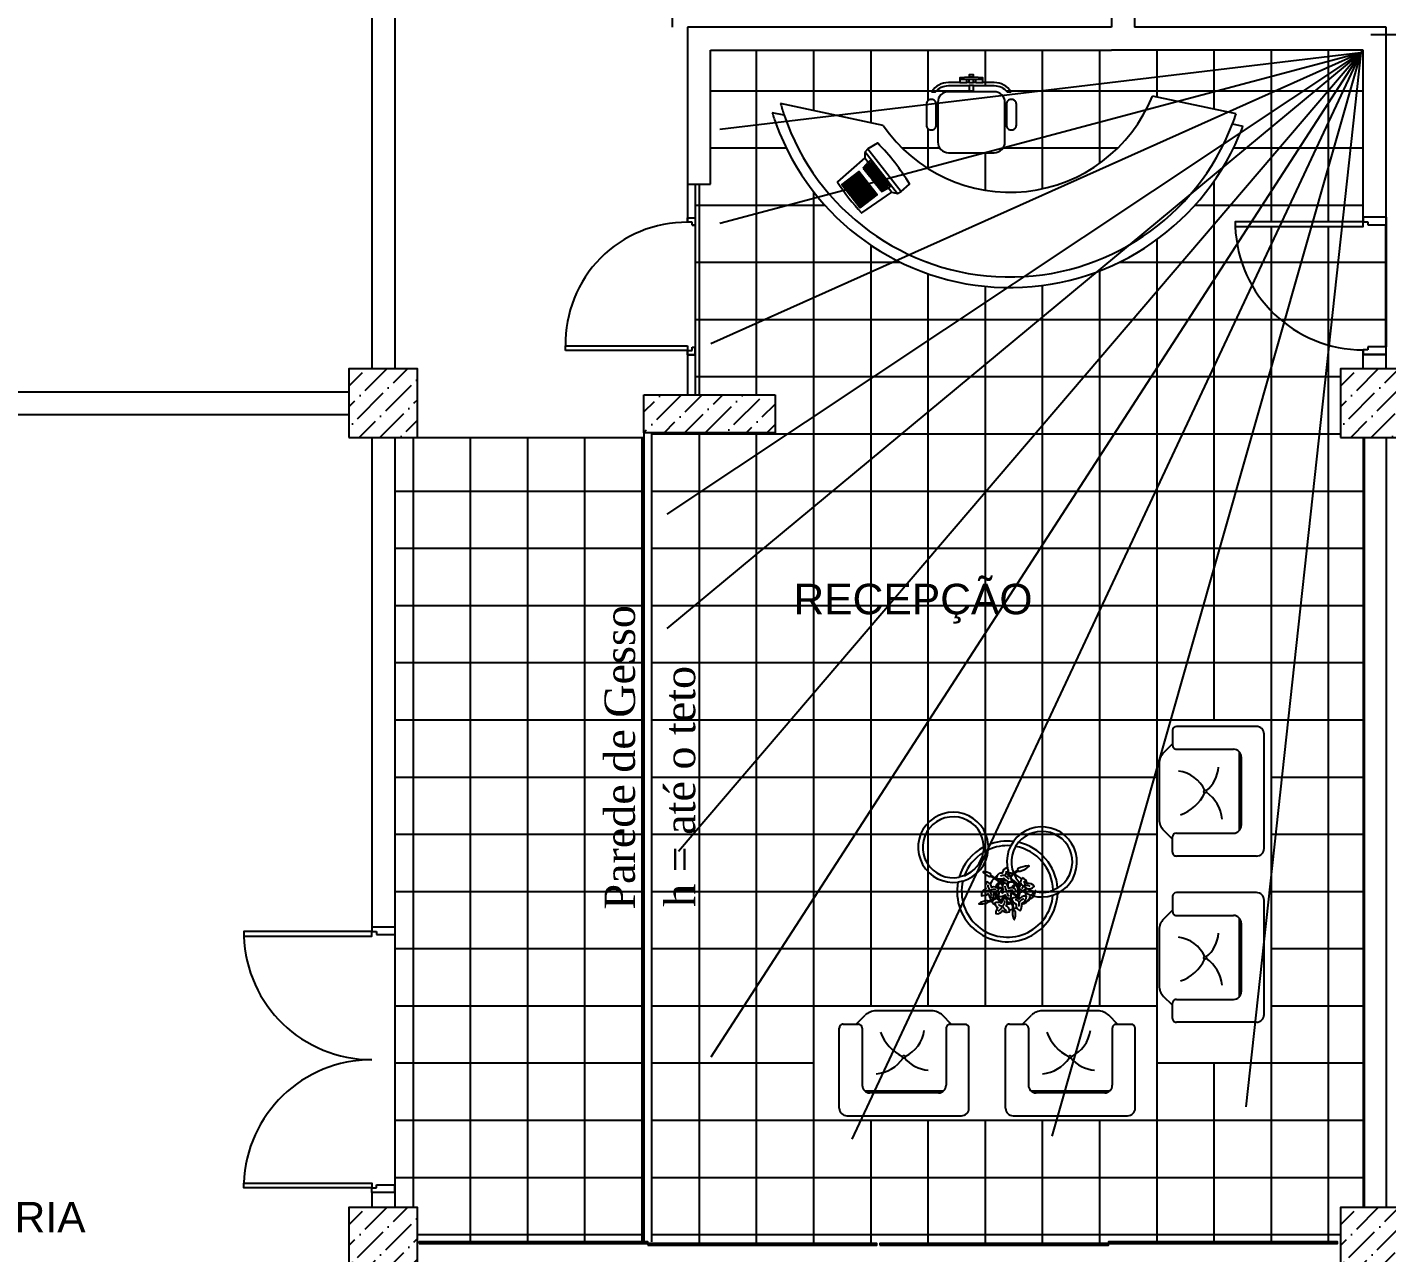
# Model space of a CAD drawing. Extents: x 97.2 to 178.4, y 268.6 to 301.5.
# Drawn here: x 120.84 to 129.76, y 277.38 to 285.42 of the extents above; entities that cross this region are included whole.
import ezdxf

# ---------------------------------------------------------------- set-up
doc = ezdxf.new("R2010")
doc.units = 0
doc.header["$MEASUREMENT"] = 0
doc.layers.get('0').update_dxf_attribs({"linetype": 'CONTINUOUS'})
for name, color, linetype in [('ACES', 7, 'CONTINUOUS'), ('ACES-I', 251, 'CONTINUOUS'), ('COTAS', 8, 'CONTINUOUS'), ('DIVISÓRIA', 1, 'CONTINUOUS'), ('JANELA-ESQUADRIAS', 11, 'CONTINUOUS'), ('MOBIL', 7, 'CONTINUOUS'), ('MOBIL-I', 251, 'CONTINUOUS'), ('PAREDE-ALVENARIA', 7, 'CONTINUOUS'), ('PILAR', 5, 'CONTINUOUS'), ('PISO-NOVO', 8, 'CONTINUOUS'), ('PISOS', 9, 'CONTINUOUS'), ('TXTAMBIENTE', 143, 'CONTINUOUS'), ('VEGET', 64, 'CONTINUOUS'), ('VEGET-I', 62, 'CONTINUOUS'), ('VIDRO', 4, 'CONTINUOUS')]:
    doc.layers.add(name, color=color, linetype=linetype)
doc.styles.get("Standard").update_dxf_attribs({"font": 'arial.ttf'})

# ---------------------------------------------------------------- blocks, each defined once
blk = doc.blocks.new('POLTRON2')
at = {"layer": 'MOBIL'}
for p, q in [((0.375, 0), (-0.375, 0)), ((-0.425, -0.05), (-0.425, -0.5743)), ((0.425, -0.05), (0.425, -0.575)), ((-0.4, -0.5993), (-0.3107, -0.5993)), ((-0.3107, -0.5993), (-0.2515, -0.6585)), ((0.3142, -0.6), (0.2557, -0.6585)), ((0.4, -0.6), (0.3142, -0.6)), ((-0.1808, -0.6878), (0.185, -0.6878))]:
    blk.add_line(p, q, dxfattribs=at)
for centre, radius, start, end in [((0.375, -0.05), 0.05, 0, 90), ((-0.375, -0.05), 0.05, 90, 180), ((-0.4, -0.5743), 0.025, 180, 270), ((0.4, -0.575), 0.025, 270, 0), ((-0.1808, -0.5878), 0.1, 225, 270), ((0.185, -0.5878), 0.1, 270, 315)]:
    blk.add_arc(centre, radius, start, end, dxfattribs=at)
at = {"layer": 'MOBIL-I'}
for p, q in [((-0.2576, -0.1621), (0.2576, -0.1621)), ((-0.225, -0.15), (0.225, -0.15)), ((-0.275, -0.5743), (-0.275, -0.2)), ((0.275, -0.575), (0.275, -0.2)), ((-0.3107, -0.5993), (-0.3, -0.5993)), ((0.3142, -0.6), (0.3, -0.6))]:
    blk.add_line(p, q, dxfattribs=at)
blk.add_circle((0.0025, -0.3856), 0.00869, dxfattribs=at)
for centre, radius, start, end in [((-0.225, -0.2), 0.05, 90, 180), ((0.225, -0.2), 0.05, 0, 90), ((-0.1806, -0.5303), 0.2333, 40.46656, 84.42052), ((0.2078, -0.5168), 0.2437, 95.92602, 145.38502), ((0.0854, -0.5886), 0.2193, 114.49298, 172.45771), ((-0.1104, -0.6439), 0.2819, 19.89108, 64.62814), ((-0.3, -0.5743), 0.025, 270, 0), ((0.3, -0.575), 0.025, 180, 270)]:
    blk.add_arc(centre, radius, start, end, dxfattribs=at)
blk = doc.blocks.new('MES_CEN4')
at = {"layer": 'MOBIL'}
for centre, radius, start, end in [((-0.3551, 0.2892), 0.23, 3.97461, 277.70085), ((-0.3551, 0.2892), 0.2, 0.59516, 281.0803), ((0.2262, 0.1933), 0.23, 296.76456, 144.26973), ((0.2262, 0.1933), 0.2, 301.01956, 140.01474), ((0, 0), 0.33, 118.03253, 163.64292), ((-0.3551, 0.2892), 0.23, 285.86657, 355.80889), ((0, 0), 0.3, 85.79008, 114.77048), ((0, 0), 0.33, 83.12591, 112.3775), ((0.2262, 0.1933), 0.23, 152.59161, 288.44268), ((0.2262, 0.1933), 0.2, 149.41003, 291.62426), ((0, 0), 0.3, 1.41164, 79.62265), ((0, 0), 0.33, 3.80801, 77.22629), ((-0.3551, 0.2892), 0.2, 291.52201, 350.15345), ((0, 0), 0.3, 121.78644, 159.88902), ((0, 0), 0.33, 169.29795, 357.90839), ((0, 0), 0.3, 166.90498, 355.24421)]:
    blk.add_arc(centre, radius, start, end, dxfattribs=at)
at = {"layer": 'MOBIL-I'}
for p, q in [((-0.1551, 0.2913), (-0.158, 0.255)), ((-0.1256, 0.3051), (-0.1257, 0.2724)), ((0.0395, 0.3276), (0.022, 0.2992)), ((0.073, 0.3218), (0.054, 0.2951)), ((-0.2817, 0.1032), (-0.3166, 0.0929)), ((-0.2922, 0.068), (-0.3243, 0.0613)), ((0.3293, 0.0219), (0.2999, 0.0074)), ((0.299, -0.0249), (0.3298, -0.012))]:
    blk.add_line(p, q, dxfattribs=at)
blk = doc.blocks.new('VEGET-08')
at = {"layer": 'VEGET'}
for points in [[(-0.1077, 0.103, 0.310739), (-0.1127, 0.1165, 0.152062), (-0.1568, 0.129, 0.602664), (-0.1579, 0.1246, 0.079073), (-0.125, 0.1009, 0.260961), (-0.1097, 0.0985)], [(0.0698, 0.1327, 0.227974), (0.0958, 0.1377, 0.154712), (0.142, 0.1652, 0.302649), (0.1353, 0.1674, 0.069985), (0.0713, 0.1503, 0.335093), (0.0678, 0.1373)], [(0.0975, 0.0882, 0.063237), (0.0916, 0.0802, 0.452416)], [(0.1495, -0.0464, 0.243426), (0.162, -0.043, 0.164624), (0.1839, 0.0058, -0.009665), (0.1489, -0.0313, 0.35822), (0.1462, -0.0426)], [(-0.1267, -0.0631, 0.265783), (-0.1373, -0.0613, 0.127442), (-0.1882, -0.0807, 0.143868), (-0.134, -0.0764, 0.342279), (-0.1257, -0.068)], [(0.0371, -0.1272, 0.260961), (0.0333, -0.1422, 0.079073), (0.0424, -0.1817, 0.602664), (0.0469, -0.1824, 0.152062), (0.0525, -0.1369, 0.310739), (0.0421, -0.1271)]]:
    blk.add_lwpolyline(points, format="xyb", dxfattribs=at)
at = {"layer": 'VEGET', "color": 7}
for points in [[(0.0076, 0.1216, 0.220058), (-0.0022, 0.1548, 0.326361), (-0.0338, 0.1206, 0.314023), (-0.0672, 0.1016, 0.160942)], [(-0.112, 0.0479, 0.165042), (-0.1344, 0.062, 0.326361), (-0.1406, 0.0159, 0.434944), (-0.169, -0.0283, 0.124941), (-0.1259, -0.0166, 0.073862), (-0.1185, -0.0282, 0.192048)], [(0.12, 0.0206, 0.312896), (0.1758, 0.0319, 0.318053), (0.1291, 0.0519, 0.321301), (0.0975, 0.0882, 0.326361)], [(0.0595, -0.1063, 0.258705), (0.0855, -0.126, 0.145401), (0.0941, -0.0837, 0.005879)], [(0.0946, -0.0787, 0.306453), (0.1256, -0.0321, 0.04469), (0.1178, -0.0309, 0.321301)], [(-0.0742, -0.0966, 0.076645), (-0.0636, -0.1072, 0.231196), (-0.0765, -0.146, 0.334104), (-0.033, -0.1245, 0.321301), (0.0142, -0.1337, 0.08089), (0.0134, -0.1211, 0.434944)]]:
    blk.add_lwpolyline(points, format="xyb", dxfattribs=at)
at = {"layer": 'VEGET'}
for centre, radius, start, end in [((-0.1864, -0.078), 0.1924, 58.57379, 66.50808), ((-0.1864, -0.078), 0.1974, 58.19001, 66.50808), ((0, 0), 0.1218, 123.49728, 132.53173), ((0, 0), 0.1218, 72.77862, 86.3994), ((0.1162, 0.0296), 0.1181, 114.21146, 132.72133), ((0.1162, 0.0296), 0.1131, 114.21146, 131.325), ((0, 0), 0.1218, 41.20771, 70.07864), ((0, 0), 0.1218, 134.96286, 156.84318), ((0, 0), 0.1218, 345.31263, 9.71803), ((-0.1533, 0.0676), 0.1334, 281.53008, 290.19588), ((-0.1533, 0.0676), 0.1384, 281.53008, 290.53222), ((0, 0), 0.1218, 193.37338, 208.23677), ((0, 0), 0.1218, 210.61876, 232.46181), ((0.0841, -0.009), 0.0754, 277.62246, 330.24727), ((0.0841, -0.0088), 0.0707, 278.49856, 331.3951), ((0, 0), 0.1218, 276.30305, 287.50112), ((-0.1553, -0.1294), 0.1924, 0.65763, 3.93771), ((0, 0), 0.1218, 289.93173, 299.2607), ((-0.1553, -0.1294), 0.1974, 0.65763, 4.32019)]:
    blk.add_arc(centre, radius, start, end, dxfattribs=at)
at = {"layer": 'VEGET-I', "color": 7}
for points in [[(-0.0672, 0.1016, 0.121178), (-0.0704, 0.0858, 0.160942), (-0.0229, 0.0865, 0.312896), (0.0292, 0.0636, 0.318053), (0.0026, 0.1069, 0.321301)], [(-0.0934, -0.0431, 0.192048), (-0.0895, -0.0068, 0.231196), (-0.0555, 0.0158, 0.334104), (-0.1029, 0.0257, 0.14839), (-0.112, 0.0479, 0.326361)], [(0.0916, 0.0802, 0.257803), (0.0914, 0.0421, 0.452416), (0.0816, -0.0075, 0.160942), (0.12, 0.0206, 0.312896)], [(-0.1185, -0.0282, 0.159541), (-0.0934, -0.0431, 0.192048)], [(-0.0094, -0.0936, 0.434944), (-0.0143, -0.0413, 0.124941), (-0.041, -0.0771, 0.236186), (-0.0829, -0.0762, 0.113729), (-0.0742, -0.0966, 0.231196)], [(0.1178, -0.0309, 0.269531), (0.0781, -0.0504, 0.321301), (0.0302, -0.0463, 0.326361)], [(0.0302, -0.0463, 0.326361), (0.058, -0.0837, 0.173414), (0.0595, -0.1063, 0.160942)], [(0.0941, -0.0837, 0.015186), (0.0935, -0.0791, 0.005879), (0.0946, -0.0787, 0.04469)], [(0.0134, -0.1211, 0.239157), (-0.0094, -0.0936, 0.434944)]]:
    blk.add_lwpolyline(points, format="xyb", dxfattribs=at)
at = {"layer": 'VEGET-I'}
for points in [[(0.0088, 0.0788, 0.149953), (-0.0172, 0.1038, 0.182627), (-0.0454, 0.099)], [(0.0026, 0.1069, 0.094557), (0.0076, 0.1216, 0.326361)], [(-0.0741, 0.0128, 0.113898), (-0.112, 0.0061, 0.189046), (-0.1508, -0.0071)], [(-0.1278, 0.0434, 0.254735), (-0.112, 0.0061, 0.275713), (-0.1013, -0.026)], [(0.0379, 0.0066, 0.113898), (0, 0, 0.189046), (-0.0388, -0.0133)], [(-0.0158, 0.0372, 0.254735), (0, 0, 0.275713), (0.0107, -0.0322, 0.275713)], [(0.1504, 0.0325, 0.149953), (0.1147, 0.0379, 0.274236), (0.1069, 0.0672, 0.274236)], [(-0.061, -0.0858, 0.07905), (-0.0324, -0.0963, 0.107119), (-0.0065, -0.1269, 0.107119)], [(-0.0595, -0.1299, 0.154929), (-0.0324, -0.0963, 0.277432), (-0.0174, -0.0604, 0.277432)], [(0.1069, -0.0494, 0.149953), (0.0776, -0.0705, 0.182627), (0.0772, -0.099)]]:
    blk.add_lwpolyline(points, format="xyb", dxfattribs=at)
at = {"layer": 'VEGET-I', "color": 7}
blk.add_lwpolyline([(0.0565, 0.0097, 0.334104), (0.0091, 0.0196, 0.321301), (-0.0224, 0.0559, 0.326361), (-0.0285, 0.0098, 0.434944), (-0.057, -0.0345, 0.124941), (-0.0139, -0.0227, 0.236186), (0.0186, -0.0492, 0.192048), (0.0225, -0.0129, 0.231196)], format="xyb", close=True, dxfattribs=at)
at = {"layer": 'VEGET-I'}
for centre, radius, start, end in [((-0.1864, -0.078), 0.1974, 37.87537, 58.19001), ((-0.0359, 0.1269), 0.0297, 308.89016, 10.23244), ((0.1162, 0.0296), 0.1181, 132.72133, 145.99909), ((0.1162, 0.0296), 0.1131, 131.325, 146.82145), ((-0.1864, -0.078), 0.1924, 36.82885, 58.57379), ((0, 0), 0.082, 131.23774, 159.65256), ((-0.0671, -0.0535), 0.0804, 64.18642, 92.88212), ((0, 0), 0.0716, 130.6893, 157.97824), ((-0.0671, -0.0535), 0.0754, 60.15795, 86.06721), ((0, 0), 0.082, 113.44249, 127.71889), ((0, 0), 0.0716, 118.15875, 126.67456), ((0.0504, 0.0612), 0.0843, 164.09, 190.7921), ((0.0504, 0.0612), 0.0793, 161.87385, 189.04292), ((0, 0), 0.0716, 96.50462, 113.62141), ((0, 0), 0.082, 102.75473, 109.32057), ((0.1162, 0.0296), 0.1181, 162.3629, 173.39334), ((0.1162, 0.0296), 0.1131, 162.28632, 176.18447), ((0.0787, -0.0132), 0.0638, 81.42065, 145.01433), ((0, 0), 0.082, 36.88347, 70.04007), ((0, 0), 0.0716, 39.95202, 65.84973), ((0.0787, -0.0132), 0.0588, 78.66373, 142.10349), ((0, 0), 0.0716, 336.3207, 35.77582), ((0, 0), 0.082, 18.99071, 33.05515), ((0.1313, 0.001), 0.0404, 114.28618, 155.68487), ((-0.1533, 0.0676), 0.1334, 290.19588, 315.58297), ((-0.1533, 0.0676), 0.1384, 290.53222, 313.85944), ((0, 0), 0.082, 183.57123, 207.97875), ((0, 0), 0.0716, 180.40144, 206.25281), ((0, 0), 0.082, 211.50131, 239.12802), ((0, 0), 0.0716, 210.3655, 236.62844), ((0.0371, -0.0849), 0.0805, 129.50632, 173.6912), ((0.0371, -0.0849), 0.0755, 130.14905, 166.72944), ((0, 0), 0.0716, 240.74444, 241.87568), ((0.0933, 0.0418), 0.1255, 216.821, 244.77978), ((0, 0), 0.082, 268.25182, 291.20293), ((0, 0), 0.0716, 269.6891, 291.74131), ((0.0933, 0.0418), 0.1205, 227.62485, 240.63865), ((-0.1553, -0.1294), 0.1924, 22.51023, 24.94231), ((-0.1553, -0.1294), 0.1974, 20.38398, 26.25653), ((0.0071, -0.1015), 0.0883, 35.92974, 79.68635), ((-0.1553, -0.1294), 0.1924, 3.93771, 19.88289), ((0.0071, -0.1015), 0.0933, 36.79939, 75.48097), ((-0.1553, -0.1294), 0.1974, 4.32019, 18.14084), ((0, 0), 0.0716, 298.24851, 298.38769), ((0, 0), 0.082, 294.72127, 298.9984), ((0.0514, -0.0846), 0.0297, 28.34154, 89.68382), ((0, 0), 0.0716, 324.91811, 332.20656), ((0, 0), 0.082, 327.17802, 330.22843), ((0, 0), 0.082, 333.90294, 354.78972)]:
    blk.add_arc(centre, radius, start, end, dxfattribs=at)
blk = doc.blocks.new('MONITOR')
blk.add_arc((0.1765, -0.297), 0.001, 352.19981, 10.49148)
at = {"layer": 'ACES'}
blk.add_lwpolyline([(-0.1775, -0.2971), (-0.1726, -0.3692, 0.360911), (-0.1717, -0.3701, 0.058559), (0.1667, -0.3701, 0.34187), (0.1676, -0.3692), (0.1775, -0.2972, 0.079982), (0.1775, -0.2968), (0.1725, -0.2703, 0.134778), (0.1723, -0.2698, 0.079255), (0.1425, -0.245), (0.1288, -0.0065, 0.372408), (0.1279, -0.0056, 0.043693), (-0.1279, -0.0056, 0.372408), (-0.1288, -0.0065), (-0.1425, -0.245, 0.079255), (-0.1723, -0.2698, 0.134778), (-0.1725, -0.2703), (-0.1775, -0.2969, 0.062957), (-0.1775, -0.2971, -0.062957), (-0.1775, -0.2969)], format="xyb", dxfattribs=at)
at = {"layer": 'ACES-I'}
for p, q in [((0.0015, -0.0185), (-0.0975, -0.0185)), ((-0.0925, -0.0185), (-0.0925, -0.1585)), ((-0.0925, -0.0504), (-0.0895, -0.0504)), ((-0.0925, -0.0554), (-0.0895, -0.0554)), ((-0.0925, -0.088), (-0.0895, -0.088)), ((-0.0855, -0.0504), (-0.0825, -0.0504)), ((-0.0855, -0.0554), (-0.0825, -0.0554)), ((-0.0855, -0.088), (-0.0825, -0.088)), ((-0.0785, -0.0504), (-0.0755, -0.0504)), ((-0.0785, -0.0554), (-0.0755, -0.0554)), ((-0.0785, -0.088), (-0.0755, -0.088)), ((-0.0715, -0.0504), (-0.0685, -0.0504)), ((-0.0715, -0.0554), (-0.0685, -0.0554)), ((-0.0715, -0.088), (-0.0685, -0.088)), ((-0.0645, -0.0504), (-0.0615, -0.0504)), ((-0.0645, -0.0554), (-0.0615, -0.0554)), ((-0.0645, -0.088), (-0.0615, -0.088)), ((-0.0575, -0.0504), (-0.0545, -0.0504)), ((-0.0575, -0.0554), (-0.0545, -0.0554)), ((-0.0575, -0.088), (-0.0545, -0.088)), ((-0.0505, -0.0504), (-0.0475, -0.0504)), ((-0.0505, -0.0554), (-0.0475, -0.0554)), ((-0.0505, -0.088), (-0.0475, -0.088)), ((-0.0435, -0.0504), (-0.0405, -0.0504)), ((-0.0435, -0.0554), (-0.0405, -0.0554)), ((-0.0435, -0.088), (-0.0405, -0.088)), ((-0.0365, -0.0504), (-0.0335, -0.0504)), ((-0.0365, -0.0554), (-0.0335, -0.0554)), ((-0.0365, -0.088), (-0.0335, -0.088)), ((-0.0295, -0.0504), (-0.0265, -0.0504)), ((-0.0295, -0.0554), (-0.0265, -0.0554)), ((-0.0295, -0.088), (-0.0265, -0.088)), ((-0.0225, -0.0504), (-0.0195, -0.0504)), ((-0.0225, -0.0554), (-0.0195, -0.0554)), ((-0.0225, -0.088), (-0.0195, -0.088)), ((-0.0155, -0.0504), (-0.0125, -0.0504)), ((-0.0155, -0.0554), (-0.0125, -0.0554)), ((-0.0155, -0.088), (-0.0125, -0.088)), ((0.0055, -0.0185), (0.0015, -0.0185)), ((0.0125, -0.0504), (0.0155, -0.0504)), ((0.0125, -0.0554), (0.0155, -0.0554)), ((0.0125, -0.088), (0.0155, -0.088)), ((0.0195, -0.0504), (0.0225, -0.0504)), ((0.0195, -0.0554), (0.0225, -0.0554)), ((0.0195, -0.088), (0.0225, -0.088)), ((0.0265, -0.0504), (0.0295, -0.0504)), ((0.0265, -0.0554), (0.0295, -0.0554)), ((0.0265, -0.088), (0.0295, -0.088)), ((0.0335, -0.0504), (0.0365, -0.0504)), ((0.0335, -0.0554), (0.0365, -0.0554)), ((0.0335, -0.088), (0.0365, -0.088)), ((0.0405, -0.0504), (0.0435, -0.0504)), ((0.0405, -0.0554), (0.0435, -0.0554)), ((0.0405, -0.088), (0.0435, -0.088)), ((0.0475, -0.0504), (0.0505, -0.0504)), ((0.0475, -0.0554), (0.0505, -0.0554)), ((0.0475, -0.088), (0.0505, -0.088)), ((0.0545, -0.0504), (0.0575, -0.0504)), ((0.0545, -0.0554), (0.0575, -0.0554)), ((0.0545, -0.088), (0.0575, -0.088)), ((0.0615, -0.0504), (0.0645, -0.0504)), ((0.0615, -0.0554), (0.0645, -0.0554)), ((0.0615, -0.088), (0.0645, -0.088)), ((0.0685, -0.0504), (0.0715, -0.0504)), ((0.0685, -0.0554), (0.0715, -0.0554)), ((0.0685, -0.088), (0.0715, -0.088)), ((0.0755, -0.0504), (0.0785, -0.0504)), ((0.0755, -0.0554), (0.0785, -0.0554)), ((0.0755, -0.088), (0.0785, -0.088)), ((0.0825, -0.0504), (0.0855, -0.0504)), ((0.0825, -0.0554), (0.0855, -0.0554)), ((0.0825, -0.088), (0.0855, -0.088)), ((0.0895, -0.0504), (0.0925, -0.0504)), ((0.0895, -0.0554), (0.0925, -0.0554)), ((0.0895, -0.088), (0.0925, -0.088)), ((0.0925, -0.0185), (0.0925, -0.1585)), ((-0.0925, -0.093), (-0.0895, -0.093)), ((-0.0925, -0.1274), (-0.0895, -0.1274)), ((-0.0925, -0.1324), (-0.0895, -0.1324)), ((-0.0855, -0.093), (-0.0825, -0.093)), ((-0.0855, -0.1274), (-0.0825, -0.1274)), ((-0.0855, -0.1324), (-0.0825, -0.1324)), ((-0.0785, -0.093), (-0.0755, -0.093)), ((-0.0785, -0.1274), (-0.0755, -0.1274)), ((-0.0785, -0.1324), (-0.0755, -0.1324)), ((-0.0715, -0.093), (-0.0685, -0.093)), ((-0.0715, -0.1274), (-0.0685, -0.1274)), ((-0.0715, -0.1324), (-0.0685, -0.1324)), ((-0.0645, -0.093), (-0.0615, -0.093)), ((-0.0645, -0.1274), (-0.0615, -0.1274)), ((-0.0645, -0.1324), (-0.0615, -0.1324)), ((-0.0575, -0.093), (-0.0545, -0.093)), ((-0.0575, -0.1274), (-0.0545, -0.1274)), ((-0.0575, -0.1324), (-0.0545, -0.1324)), ((-0.0505, -0.093), (-0.0475, -0.093)), ((-0.0505, -0.1274), (-0.0475, -0.1274)), ((-0.0505, -0.1324), (-0.0475, -0.1324)), ((-0.0435, -0.093), (-0.0405, -0.093)), ((-0.0435, -0.1274), (-0.0405, -0.1274)), ((-0.0435, -0.1324), (-0.0405, -0.1324)), ((-0.0365, -0.093), (-0.0335, -0.093)), ((-0.0365, -0.1274), (-0.0335, -0.1274)), ((-0.0365, -0.1324), (-0.0335, -0.1324)), ((-0.0295, -0.093), (-0.0265, -0.093)), ((-0.0295, -0.1274), (-0.0265, -0.1274)), ((-0.0295, -0.1324), (-0.0265, -0.1324)), ((-0.0225, -0.093), (-0.0195, -0.093)), ((-0.0225, -0.1274), (-0.0195, -0.1274)), ((-0.0225, -0.1324), (-0.0195, -0.1324)), ((-0.0155, -0.093), (-0.0125, -0.093)), ((-0.0155, -0.1274), (-0.0125, -0.1274)), ((-0.0155, -0.1324), (-0.0125, -0.1324)), ((0.0125, -0.093), (0.0155, -0.093)), ((0.0125, -0.1274), (0.0155, -0.1274)), ((0.0125, -0.1324), (0.0155, -0.1324)), ((0.0195, -0.093), (0.0225, -0.093)), ((0.0195, -0.1274), (0.0225, -0.1274)), ((0.0195, -0.1324), (0.0225, -0.1324)), ((0.0265, -0.093), (0.0295, -0.093)), ((0.0265, -0.1274), (0.0295, -0.1274)), ((0.0265, -0.1324), (0.0295, -0.1324)), ((0.0335, -0.093), (0.0365, -0.093)), ((0.0335, -0.1274), (0.0365, -0.1274)), ((0.0335, -0.1324), (0.0365, -0.1324)), ((0.0405, -0.093), (0.0435, -0.093)), ((0.0405, -0.1274), (0.0435, -0.1274)), ((0.0405, -0.1324), (0.0435, -0.1324)), ((0.0475, -0.093), (0.0505, -0.093)), ((0.0475, -0.1274), (0.0505, -0.1274)), ((0.0475, -0.1324), (0.0505, -0.1324)), ((0.0545, -0.093), (0.0575, -0.093)), ((0.0545, -0.1274), (0.0575, -0.1274)), ((0.0545, -0.1324), (0.0575, -0.1324)), ((0.0615, -0.093), (0.0645, -0.093)), ((0.0615, -0.1274), (0.0645, -0.1274)), ((0.0615, -0.1324), (0.0645, -0.1324)), ((0.0685, -0.093), (0.0715, -0.093)), ((0.0685, -0.1274), (0.0715, -0.1274)), ((0.0685, -0.1324), (0.0715, -0.1324)), ((0.0755, -0.093), (0.0785, -0.093)), ((0.0755, -0.1274), (0.0785, -0.1274)), ((0.0755, -0.1324), (0.0785, -0.1324)), ((0.0825, -0.093), (0.0855, -0.093)), ((0.0825, -0.1274), (0.0855, -0.1274)), ((0.0825, -0.1324), (0.0855, -0.1324)), ((0.0895, -0.093), (0.0925, -0.093)), ((0.0895, -0.1274), (0.0925, -0.1274)), ((0.0895, -0.1324), (0.0925, -0.1324)), ((-0.1075, -0.245), (-0.1425, -0.245)), ((0.1065, -0.244), (-0.1065, -0.244)), ((0.0155, -0.1965), (0.0155, -0.1977)), ((0.1425, -0.245), (0.1075, -0.245)), ((0.1775, -0.297), (-0.1775, -0.297)), ((0.1725, -0.27), (-0.1725, -0.27))]:
    blk.add_line(p, q, dxfattribs=at)
for points in [[(-0.0975, -0.0185), (-0.0975, -0.1585), (0.0975, -0.1585), (0.0975, -0.0185), (0.0055, -0.0185)], [(-0.0925, -0.1965), (-0.0895, -0.1965), (-0.0895, -0.195), (-0.0855, -0.195), (-0.0855, -0.1965), (-0.0825, -0.1965), (-0.0825, -0.195), (-0.0785, -0.195), (-0.0785, -0.1965), (-0.0755, -0.1965), (-0.0755, -0.195), (-0.0715, -0.195), (-0.0715, -0.1965), (-0.0685, -0.1965), (-0.0685, -0.195), (-0.0645, -0.195), (-0.0645, -0.1965), (-0.0615, -0.1965), (-0.0615, -0.195), (-0.0575, -0.195), (-0.0575, -0.1965), (-0.0545, -0.1965), (-0.0545, -0.195), (-0.0505, -0.195), (-0.0505, -0.1965), (-0.0475, -0.1965), (-0.0475, -0.195), (-0.0435, -0.195), (-0.0435, -0.1965), (-0.0405, -0.1965), (-0.0405, -0.195), (-0.0365, -0.195), (-0.0365, -0.1965), (-0.0335, -0.1965), (-0.0335, -0.195), (-0.0295, -0.195), (-0.0295, -0.1965), (-0.0265, -0.1965), (-0.0265, -0.195), (-0.0225, -0.195), (-0.0225, -0.1965), (-0.0195, -0.1965), (-0.0195, -0.195), (-0.0155, -0.195), (-0.0155, -0.1965), (-0.0125, -0.1965), (-0.0125, -0.195), (-0.0085, -0.195), (-0.0085, -0.1965), (-0.0055, -0.1965), (-0.0055, -0.195), (-0.0015, -0.195), (-0.0015, -0.1965), (0.0015, -0.1965), (0.0015, -0.195), (0.0055, -0.195), (0.0055, -0.1965), (0.0085, -0.1965), (0.0085, -0.195), (0.0125, -0.195), (0.0125, -0.1965), (0.0155, -0.1965), (0.0155, -0.195), (0.0195, -0.195), (0.0195, -0.1965), (0.0225, -0.1965), (0.0225, -0.195), (0.0265, -0.195), (0.0265, -0.1965), (0.0295, -0.1965), (0.0295, -0.195), (0.0335, -0.195), (0.0335, -0.1965), (0.0365, -0.1965), (0.0365, -0.195), (0.0405, -0.195), (0.0405, -0.1965), (0.0435, -0.1965), (0.0435, -0.195), (0.0475, -0.195), (0.0475, -0.1965), (0.0505, -0.1965), (0.0505, -0.195), (0.0545, -0.195), (0.0545, -0.1965), (0.0575, -0.1965), (0.0575, -0.195), (0.0615, -0.195), (0.0615, -0.1965), (0.0645, -0.1965), (0.0645, -0.195), (0.0685, -0.195), (0.0685, -0.1965), (0.0715, -0.1965), (0.0715, -0.195), (0.0755, -0.195), (0.0755, -0.1965), (0.0785, -0.1965), (0.0785, -0.195), (0.0825, -0.195), (0.0825, -0.1965), (0.0855, -0.1965), (0.0855, -0.195), (0.0895, -0.195), (0.0895, -0.1965), (0.0925, -0.1965)], [(-0.0895, -0.1965), (-0.0895, -0.255), (-0.0855, -0.255), (-0.0855, -0.1965)], [(-0.0825, -0.1965), (-0.0825, -0.255), (-0.0785, -0.255), (-0.0785, -0.1965)], [(-0.0755, -0.1965), (-0.0755, -0.255), (-0.0715, -0.255), (-0.0715, -0.1965)], [(-0.0685, -0.1965), (-0.0685, -0.255), (-0.0645, -0.255), (-0.0645, -0.1965)], [(-0.0615, -0.1965), (-0.0615, -0.255), (-0.0575, -0.255), (-0.0575, -0.1965)], [(-0.0545, -0.1965), (-0.0545, -0.255), (-0.0505, -0.255), (-0.0505, -0.1965)], [(-0.0475, -0.1965), (-0.0475, -0.255), (-0.0435, -0.255), (-0.0435, -0.1965)], [(-0.0405, -0.1965), (-0.0405, -0.255), (-0.0365, -0.255), (-0.0365, -0.1965)], [(-0.0335, -0.1965), (-0.0335, -0.255), (-0.0295, -0.255), (-0.0295, -0.1965)], [(-0.0265, -0.1965), (-0.0265, -0.255), (-0.0225, -0.255), (-0.0225, -0.1965)], [(-0.0195, -0.1965), (-0.0195, -0.255), (-0.0155, -0.255), (-0.0155, -0.1965)], [(-0.0125, -0.1965), (-0.0125, -0.255), (-0.0085, -0.255), (-0.0085, -0.1965)], [(-0.0055, -0.1965), (-0.0055, -0.255), (-0.0015, -0.255), (-0.0015, -0.1965)], [(0.0015, -0.1965), (0.0015, -0.255), (0.0055, -0.255), (0.0055, -0.1965)], [(0.0085, -0.1965), (0.0085, -0.255), (0.0125, -0.255), (0.0125, -0.1965)], [(0.0155, -0.1977), (0.0155, -0.255), (0.0195, -0.255), (0.0195, -0.1965)], [(0.0225, -0.1965), (0.0225, -0.255), (0.0265, -0.255), (0.0265, -0.1965)], [(0.0295, -0.1965), (0.0295, -0.255), (0.0335, -0.255), (0.0335, -0.1965)], [(0.0365, -0.1965), (0.0365, -0.255), (0.0405, -0.255), (0.0405, -0.1965)], [(0.0435, -0.1965), (0.0435, -0.255), (0.0475, -0.255), (0.0475, -0.1965)], [(0.0505, -0.1965), (0.0505, -0.255), (0.0545, -0.255), (0.0545, -0.1965)], [(0.0615, -0.1965), (0.0615, -0.2029), (0.0615, -0.2034), (0.0615, -0.255), (0.0575, -0.255), (0.0575, -0.1965)], [(0.0685, -0.1965), (0.0685, -0.255), (0.0645, -0.255), (0.0645, -0.1965)], [(0.0755, -0.1965), (0.0755, -0.255), (0.0715, -0.255), (0.0715, -0.1965)], [(0.0825, -0.1965), (0.0825, -0.255), (0.0785, -0.255), (0.0785, -0.1965)], [(0.0895, -0.1965), (0.0895, -0.255), (0.0855, -0.255), (0.0855, -0.1965)]]:
    blk.add_lwpolyline(points, dxfattribs=at)
for points in [[(-0.0855, -0.02), (-0.0895, -0.02), (-0.0895, -0.157), (-0.0855, -0.157)], [(-0.0785, -0.02), (-0.0825, -0.02), (-0.0825, -0.157), (-0.0785, -0.157)], [(-0.0715, -0.02), (-0.0715, -0.157), (-0.0755, -0.157), (-0.0755, -0.02)], [(-0.0645, -0.02), (-0.0685, -0.02), (-0.0685, -0.157), (-0.0645, -0.157)], [(-0.0575, -0.02), (-0.0615, -0.02), (-0.0615, -0.157), (-0.0575, -0.157)], [(-0.0505, -0.02), (-0.0545, -0.02), (-0.0545, -0.157), (-0.0505, -0.157)], [(-0.0435, -0.02), (-0.0475, -0.02), (-0.0475, -0.157), (-0.0435, -0.157)], [(-0.0365, -0.02), (-0.0405, -0.02), (-0.0405, -0.157), (-0.0365, -0.157)], [(-0.0295, -0.02), (-0.0335, -0.02), (-0.0335, -0.157), (-0.0295, -0.157)], [(-0.0225, -0.02), (-0.0265, -0.02), (-0.0265, -0.157), (-0.0225, -0.157)], [(-0.0155, -0.02), (-0.0195, -0.02), (-0.0195, -0.157), (-0.0155, -0.157)], [(-0.0085, -0.02), (-0.0125, -0.02), (-0.0125, -0.157), (-0.0085, -0.157)], [(-0.0015, -0.02), (-0.0055, -0.02), (-0.0055, -0.157), (-0.0015, -0.157)], [(0.0055, -0.02), (0.0015, -0.02), (0.0015, -0.157), (0.0055, -0.157)], [(0.0125, -0.02), (0.0085, -0.02), (0.0085, -0.157), (0.0125, -0.157)], [(0.0195, -0.02), (0.0155, -0.02), (0.0155, -0.157), (0.0195, -0.157)], [(0.0265, -0.02), (0.0225, -0.02), (0.0225, -0.157), (0.0265, -0.157)], [(0.0335, -0.157), (0.0335, -0.02), (0.0295, -0.02), (0.0295, -0.157)], [(0.0405, -0.02), (0.0365, -0.02), (0.0365, -0.157), (0.0405, -0.157)], [(0.0475, -0.02), (0.0435, -0.02), (0.0435, -0.157), (0.0475, -0.157)], [(0.0545, -0.02), (0.0505, -0.02), (0.0505, -0.157), (0.0545, -0.157)], [(0.0615, -0.02), (0.0575, -0.02), (0.0575, -0.157), (0.0615, -0.157)], [(0.0685, -0.02), (0.0645, -0.02), (0.0645, -0.157), (0.0685, -0.157)], [(0.0715, -0.02), (0.0755, -0.02), (0.0755, -0.157), (0.0715, -0.157)], [(0.0825, -0.02), (0.0785, -0.02), (0.0785, -0.157), (0.0825, -0.157)], [(0.0895, -0.02), (0.0855, -0.02), (0.0855, -0.157), (0.0895, -0.157)]]:
    blk.add_lwpolyline(points, close=True, dxfattribs=at)
blk.add_lwpolyline([(-0.1074, -0.2446, 0.09902), (-0.1075, -0.245), (-0.1075, -0.265), (0.1075, -0.265), (0.1075, -0.245, 0.09902), (0.1074, -0.2446), (0.0975, -0.195), (0.0925, -0.195), (0.0925, -0.26), (-0.0925, -0.26), (-0.0925, -0.195), (-0.0975, -0.195)], format="xyb", close=True, dxfattribs=at)
for centre, start, end in [((-0.1065, -0.245), 90, 157.38014), ((0.1065, -0.245), 22.61986, 90)]:
    blk.add_arc(centre, 0.001, start, end, dxfattribs=at)
blk = doc.blocks.new('A$C22AB6FDB')
at = {"layer": 'DIVISÓRIA'}
blk.add_line((5.7787, 0), (4.58, 0), dxfattribs=at)
at = {"layer": 'PAREDE-ALVENARIA'}
blk.add_line((0, 0.85), (0, 0.05), dxfattribs=at)

msp = doc.modelspace()

# ---------------------------------------------------------------- hatches: boundary and pattern name
at = {"layer": 'PILAR'}
h = msp.add_hatch(dxfattribs=at)
h.set_pattern_fill('ANSI36', color=256, scale=0.03, style=0)
h.set_pattern_definition([(45, (-13.95177, -4.97902), (0.05051394, 0.185217782), [0.238125, -0.047625, 0, -0.047625])])
h.paths.add_polyline_path([(122.9524, 283.1764), (122.9524, 282.7264), (123.4024, 282.7264), (123.4024, 283.1764)])
h = msp.add_hatch(dxfattribs=at)
h.set_pattern_fill('ANSI36', color=256, scale=0.03, style=0)
h.set_pattern_definition([(45, (-7.45177, -4.97902), (0.05051394, 0.185217782), [0.238125, -0.047625, 0, -0.047625])])
h.paths.add_polyline_path([(129.4524, 283.1764), (129.4524, 282.7264), (129.9024, 282.7264), (129.9024, 283.1764)])
h = msp.add_hatch(dxfattribs=at)
h.set_pattern_fill('ANSI36', color=256, scale=0.03, style=0)
h.set_pattern_definition([(45, (-7.45177, -4.97902), (0.05051394, 0.185217782), [0.238125, -0.047625, 0, -0.047625])])
h.paths.add_polyline_path([(129.4524, 283.1764), (129.4524, 282.7264), (129.9024, 282.7264), (129.9024, 283.1764)])
h = msp.add_hatch(dxfattribs=at)
h.set_pattern_fill('ANSI36', color=256, scale=0.03, style=0)
h.set_pattern_definition([(45, (0, 0), (0.05051394, 0.185217782), [0.238125, -0.047625, 0, -0.047625])])
h.paths.add_polyline_path([(124.8857, 283.0064), (124.8857, 282.7564), (125.7457, 282.7564), (125.7457, 283.0064)])
h = msp.add_hatch(dxfattribs=at)
h.set_pattern_fill('ANSI36', color=256, scale=0.03, style=0)
h.set_pattern_definition([(45, (-13.95177, -10.47902), (0.05051394, 0.185217782), [0.238125, -0.047625, 0, -0.047625])])
h.paths.add_polyline_path([(122.9524, 277.6764), (122.9524, 277.2264), (123.4024, 277.2264), (123.4024, 277.6764)])
h = msp.add_hatch(dxfattribs=at)
h.set_pattern_fill('ANSI36', color=256, scale=0.03, style=0)
h.set_pattern_definition([(45, (-7.45177, -10.47902), (0.05051394, 0.185217782), [0.238125, -0.047625, 0, -0.047625])])
h.paths.add_polyline_path([(129.4524, 277.6764), (129.4524, 277.2264), (129.9024, 277.2264), (129.9024, 277.6764)])
h = msp.add_hatch(dxfattribs=at)
h.set_pattern_fill('ANSI36', color=256, scale=0.03, style=0)
h.set_pattern_definition([(45, (-7.45177, -10.47902), (0.05051394, 0.185217782), [0.238125, -0.047625, 0, -0.047625])])
h.paths.add_polyline_path([(129.4524, 277.6764), (129.4524, 277.2264), (129.9024, 277.2264), (129.9024, 277.6764)])
at = {"layer": 'PISO-NOVO'}
h = msp.add_hatch(color=2, dxfattribs=at)
h.paths.add_polyline_path([(129.5842, 285.2522), (129.5885, 285.2478), (129.5883, 285.2459), (129.5824, 285.2519)])
h.paths.add_polyline_path([(129.5859, 285.257), (129.5933, 285.2497), (129.5888, 285.2473), (129.5836, 285.2527)])
h.paths.add_polyline_path([(129.5851, 285.2576), (129.5943, 285.2489), (129.6022, 285.2552), (129.5908, 285.2661)])

# ---------------------------------------------------------------- linework, layer by layer
at = {"layer": 'DIVISÓRIA'}
for p, q in [((125.1724, 284.3864), (125.1724, 284.1374)), ((125.2224, 284.3864), (125.2224, 284.1174)), ((125.1724, 284.1674), (125.2224, 284.1674)), ((125.1724, 284.1674), (125.2224, 284.1674)), ((125.1724, 284.1374), (125.1724, 284.1674)), ((125.2224, 284.1674), (125.2224, 284.1174)), ((125.2024, 284.1374), (125.1724, 284.1374)), ((125.2024, 284.1174), (125.2024, 284.1374)), ((125.2024, 284.1174), (125.2224, 284.1174)), ((125.2224, 284.1174), (125.2024, 284.1174)), ((124.3724, 283.3274), (125.1724, 283.3274)), ((124.3724, 283.2974), (124.3724, 283.3274)), ((125.1724, 283.2974), (124.3724, 283.2974)), ((125.1724, 283.3274), (125.1724, 283.2974)), ((125.1724, 283.3274), (125.1724, 283.0064)), ((125.1724, 283.2974), (125.2024, 283.2974)), ((125.1724, 283.2674), (125.1724, 283.2974)), ((125.2224, 283.2674), (125.1724, 283.2674)), ((125.1724, 283.2674), (125.2224, 283.2674)), ((125.2224, 283.2674), (125.2224, 283.3174)), ((125.2224, 283.3174), (125.2224, 283.0064)), ((124.8857, 282.7564), (124.8857, 277.4514)), ((124.9357, 282.7564), (124.9357, 277.4514))]:
    msp.add_line(p, q, dxfattribs=at)
at = {"layer": 'JANELA-ESQUADRIAS'}
for p, q in [((129.6024, 284.1702), (129.6024, 284.1402)), ((129.7524, 284.1702), (129.6024, 284.1702)), ((129.7524, 284.1702), (129.7524, 284.1202)), ((129.6024, 284.1402), (129.6324, 284.1402)), ((129.6324, 284.1402), (129.6324, 284.1202)), ((129.6324, 284.1202), (129.7524, 284.1202)), ((125.2024, 283.3174), (125.2224, 283.3174)), ((125.2024, 283.2974), (125.2024, 283.3174)), ((129.6024, 283.3002), (129.6024, 283.2702)), ((129.6324, 283.3002), (129.6024, 283.3002)), ((129.6024, 283.3002), (129.6024, 283.2702)), ((129.6324, 283.3002), (129.6024, 283.3002)), ((129.6024, 283.2702), (129.7524, 283.2702)), ((129.6024, 283.2702), (129.7524, 283.2702)), ((129.7524, 283.3202), (129.6324, 283.3202)), ((129.6324, 283.3202), (129.6324, 283.3002)), ((129.7524, 283.3202), (129.6324, 283.3202)), ((129.6324, 283.3202), (129.6324, 283.3002)), ((129.7524, 283.2702), (129.7524, 283.3202)), ((129.7524, 283.2702), (129.7524, 283.3202)), ((123.1024, 279.5164), (123.1024, 279.4864)), ((123.2524, 279.5164), (123.1024, 279.5164)), ((123.1024, 279.4864), (123.1324, 279.4864)), ((123.1324, 279.4864), (123.1324, 279.4664)), ((123.1324, 279.4664), (123.2524, 279.4664)), ((123.2524, 279.5164), (123.2524, 279.4664)), ((123.1024, 277.8064), (123.1324, 277.8064)), ((123.1024, 277.7764), (123.1024, 277.8064)), ((123.2524, 277.7764), (123.1024, 277.7764)), ((123.1324, 277.8064), (123.1324, 277.8264)), ((123.1324, 277.8264), (123.2524, 277.8264)), ((123.2524, 277.7764), (123.2524, 277.8264))]:
    msp.add_line(p, q, dxfattribs=at)
for points in [[(129.6024, 284.1402), (128.7624, 284.1402), (128.7624, 284.1102), (129.6024, 284.1102)], [(123.1024, 279.4864), (122.2624, 279.4864), (122.2624, 279.4564), (123.1024, 279.4564)], [(123.1024, 277.8064), (122.2624, 277.8064), (122.2624, 277.8364), (123.1024, 277.8364)]]:
    msp.add_lwpolyline(points, close=True, dxfattribs=at)
at = {"layer": 'MOBIL'}
for p, q in [((127.0029, 285.0533), (127.0029, 285.0733)), ((127.0179, 285.0533), (127.0029, 285.0533)), ((127.0179, 285.0533), (127.0179, 285.0733)), ((127.0479, 285.0533), (127.0479, 285.0733)), ((127.0629, 285.0733), (127.0479, 285.0733)), ((127.0629, 285.0533), (127.0479, 285.0533)), ((127.0629, 285.0533), (127.0629, 285.0733)), ((128.7685, 284.8482), (128.2198, 284.9649)), ((126.4548, 284.7722), (125.7824, 284.9153)), ((125.806, 284.8392), (125.7276, 284.8559)), ((128.7449, 284.7822), (128.8136, 284.7676))]:
    msp.add_line(p, q, dxfattribs=at)
for points in [[(127.0179, 284.9933), (126.8829, 284.9933, 0.414214), (126.8129, 284.9233), (126.8129, 284.6633, 0.414214), (126.8829, 284.5933), (127.1829, 284.5933, 0.414214), (127.2529, 284.6633), (127.2529, 284.9233, 0.414214), (127.1829, 284.9933), (127.0479, 284.9933), (127.0479, 285.0333), (127.1829, 285.0333, -0.223888), (127.2677, 284.9933), (127.2924, 284.9933, 0.255924), (127.1829, 285.0533), (127.1079, 285.0533), (127.1079, 285.0833), (127.0479, 285.0883), (127.0479, 285.1033), (127.0179, 285.1033), (127.0179, 285.0883), (126.9579, 285.0833), (126.9579, 285.0533), (126.8829, 285.0533, 0.255924), (126.7733, 284.9933), (126.798, 284.9933, -0.223888), (126.8829, 285.0333), (127.0179, 285.0333)], [(126.7729, 284.9433), (126.7679, 284.9433, 0.414214), (126.7379, 284.9133), (126.7379, 284.7733, 0.414214), (126.7679, 284.7433), (126.7729, 284.7433, 0.414214), (126.8029, 284.7733), (126.8029, 284.9133, 0.414214)], [(127.2629, 284.9133), (127.2629, 284.7733, 0.414214), (127.2929, 284.7433), (127.2979, 284.7433, 0.414214), (127.3279, 284.7733), (127.3279, 284.9133, 0.414214), (127.2979, 284.9433), (127.2929, 284.9433, 0.414214)]]:
    msp.add_lwpolyline(points, format="xyb", close=True, dxfattribs=at)
msp.add_lwpolyline([(127.0179, 285.0733), (127.0029, 285.0733)], dxfattribs=at)
for radius, start, end in [(1.0069, 214.39084, 338.06547), (1.5625, 195.8118, 198.73153), (1.6319, 197.2923, 200.12859), (1.5625, 339.04464, 341.61429), (1.6319, 336.95395, 339.42838)]:
    msp.add_arc((127.2857, 285.341), radius, start, end, dxfattribs=at)
at = {"layer": 'MOBIL-I'}
msp.add_line((127.0479, 285.0883), (127.0179, 285.0883), dxfattribs=at)
for points in [[(127.0029, 285.0733), (126.9579, 285.0733)], [(127.0479, 285.0733), (127.0179, 285.0733)], [(127.1079, 285.0733), (127.0629, 285.0733)]]:
    msp.add_lwpolyline(points, dxfattribs=at)
for points in [[(126.9579, 285.0533), (127.0029, 285.0533, -0.255924)], [(127.0179, 285.0533), (127.0479, 285.0533, -0.255924)], [(127.0629, 285.0533), (127.1079, 285.0533, -0.255924)], [(127.0479, 285.0333), (127.0179, 285.0333, 0.223888)], [(127.0479, 284.9933), (127.0179, 284.9933, 0.414214)]]:
    msp.add_lwpolyline(points, format="xyb", dxfattribs=at)
for radius, start, end in [(1.5625, 198.73153, 339.04464), (1.6319, 200.12859, 336.95395)]:
    msp.add_arc((127.2857, 285.341), radius, start, end, dxfattribs=at)
at = {"layer": 'PAREDE-ALVENARIA'}
for p, q in [((123.1024, 288.2264), (123.1024, 283.1764)), ((123.2524, 288.2264), (123.2524, 283.1764)), ((127.9524, 287.4764), (127.9524, 285.4164)), ((128.1024, 287.4764), (128.1024, 285.4164)), ((127.9524, 285.4164), (125.1724, 285.4164)), ((125.1724, 285.4164), (125.1724, 285.2664)), ((125.1724, 285.4164), (125.1724, 284.3864)), ((129.7524, 285.4164), (128.1024, 285.4164)), ((129.7524, 285.4164), (129.6024, 285.4164)), ((129.7524, 284.1202), (129.7524, 285.4164)), ((125.3224, 285.2664), (127.9524, 285.2664)), ((125.3224, 284.3864), (125.3224, 285.2664)), ((129.6024, 285.2664), (127.9524, 285.2664)), ((129.6024, 284.1102), (129.6024, 285.2664)), ((125.1724, 284.3864), (125.3224, 284.3864)), ((129.7524, 284.1702), (129.6024, 284.1702)), ((125.2224, 284.1174), (125.2224, 283.3174)), ((129.7524, 284.1202), (129.7524, 283.3202)), ((129.6024, 283.1764), (129.6024, 283.3002)), ((129.6024, 283.1764), (129.6024, 283.3002)), ((129.7524, 283.2702), (129.6024, 283.2702)), ((129.7524, 283.2702), (129.6024, 283.2702)), ((129.7524, 283.1764), (129.7524, 283.3202)), ((129.7524, 283.1764), (129.7524, 283.3202)), ((120.0024, 283.0264), (122.9524, 283.0264)), ((124.8857, 283.0064), (125.7457, 283.0064)), ((124.8857, 282.7564), (124.8857, 283.0064)), ((125.7457, 283.0064), (125.7457, 282.7564)), ((120.0024, 282.8764), (122.9524, 282.8764)), ((125.7457, 282.7564), (124.8857, 282.7564)), ((123.1024, 282.7264), (123.1024, 279.5164)), ((123.2524, 282.7264), (123.2524, 279.5164)), ((123.4024, 282.7264), (124.8857, 282.7264)), ((129.6024, 282.7264), (129.6024, 277.6764)), ((129.6024, 282.7264), (129.6024, 277.6764)), ((129.6106, 277.6764), (129.6106, 282.7264)), ((129.6106, 277.6764), (129.6106, 282.7264)), ((129.7524, 282.7264), (129.7524, 277.6764)), ((129.7524, 282.7264), (129.7524, 277.6764)), ((123.2524, 279.5164), (123.1024, 279.5164)), ((123.2524, 279.4664), (123.2524, 277.7264)), ((123.2524, 277.7764), (123.1024, 277.7764)), ((123.1024, 277.7764), (123.1024, 277.6764)), ((123.2524, 277.7764), (123.2524, 277.6764))]:
    msp.add_line(p, q, dxfattribs=at)
at = {"layer": 'PILAR'}
for points in [[(122.9524, 282.7264), (123.4024, 282.7264), (123.4024, 283.1764), (122.9524, 283.1764)], [(129.4524, 282.7264), (129.9024, 282.7264), (129.9024, 283.1764), (129.4524, 283.1764)], [(129.4524, 282.7264), (129.9024, 282.7264), (129.9024, 283.1764), (129.4524, 283.1764)], [(122.9524, 277.2264), (123.4024, 277.2264), (123.4024, 277.6764), (122.9524, 277.6764)], [(129.4524, 277.2264), (129.9024, 277.2264), (129.9024, 277.6764), (129.4524, 277.6764)], [(129.4524, 277.2264), (129.9024, 277.2264), (129.9024, 277.6764), (129.4524, 277.6764)]]:
    msp.add_lwpolyline(points, close=True, dxfattribs=at)
at = {"layer": 'PISO-NOVO', "color": 2}
for p, q in [((129.585, 285.2485), (125.0367, 282.2238)), ((129.5857, 285.2482), (125.0367, 281.4734)), ((129.5854, 285.2482), (125.1137, 280.0109)), ((129.5854, 285.2485), (125.3256, 278.664)), ((129.5854, 285.2485), (125.3256, 283.3399)), ((129.585, 285.2489), (125.3834, 284.7446)), ((129.5854, 285.2485), (125.3834, 284.1288)), ((129.5854, 285.2489), (126.2503, 278.1252)), ((129.5854, 285.2489), (127.5604, 278.1444)), ((129.5854, 285.2489), (128.8319, 278.3368))]:
    msp.add_line(p, q, dxfattribs=at)
at = {"layer": 'PISOS'}
for p, q in [((125.625, 283.0064), (125.625, 285.2664)), ((126, 284.869), (126, 285.2664)), ((126.375, 284.7892), (126.375, 285.2664)), ((126.75, 284.9373), (126.75, 285.2664)), ((127.125, 285.0333), (127.125, 285.2664)), ((127.5, 284.3571), (127.5, 285.2664)), ((127.875, 284.5245), (127.875, 285.2664)), ((128.25, 284.9584), (128.25, 285.2664)), ((128.625, 284.8787), (128.625, 285.2664)), ((129, 284.1402), (129, 285.2664)), ((129.375, 284.1402), (129.375, 285.2664)), ((125.3224, 285), (127.0479, 285)), ((127.2617, 285), (129.6024, 285)), ((126.75, 284.4884), (126.75, 284.7492)), ((125.3224, 284.625), (125.8193, 284.625)), ((126.5777, 284.625), (126.8243, 284.625)), ((127.2415, 284.625), (127.9938, 284.625)), ((128.7522, 284.625), (129.6024, 284.625)), ((127.125, 284.347), (127.125, 284.5933)), ((125.25, 283.0064), (125.25, 284.3864)), ((126, 277.4414), (126, 284.336)), ((128.625, 280.875), (128.625, 284.4085)), ((125.2224, 284.25), (126.0721, 284.25)), ((128.4994, 284.25), (129.6024, 284.25)), ((129, 283.5548), (129, 284.1102)), ((129.375, 283.3315), (129.375, 284.1102)), ((129.75, 283.3202), (129.75, 284.1202)), ((126.375, 279), (126.375, 283.9868)), ((128.25, 277.4514), (128.25, 284.0244)), ((125.2224, 283.875), (126.5688, 283.875)), ((126.7452, 283.875), (126.75, 283.875)), ((126.75, 283.8732), (126.75, 283.875)), ((127.875, 279), (127.875, 283.8192)), ((128.0027, 283.875), (128.8054, 283.875)), ((128.8054, 283.875), (129.7524, 283.875)), ((126.75, 279), (126.75, 283.7995)), ((127.125, 279), (127.125, 283.717)), ((127.5, 279), (127.5, 283.7232)), ((129, 277.4514), (129, 283.5548)), ((125.2224, 283.5), (129.0586, 283.5)), ((129.0586, 283.5), (129.7524, 283.5)), ((129.375, 277.4514), (129.375, 283.3315)), ((125.2224, 283.125), (129.4524, 283.125)), ((124.9357, 282.75), (129.4524, 282.75)), ((125.25, 277.4414), (125.25, 282.7564)), ((125.625, 277.4414), (125.625, 282.7564)), ((123.375, 277.6764), (123.375, 282.7264)), ((123.75, 277.4514), (123.75, 282.7264)), ((124.125, 277.4514), (124.125, 282.7264)), ((124.5, 277.4514), (124.5, 282.7264)), ((124.875, 277.4514), (124.875, 282.7264)), ((123.2524, 282.375), (124.8857, 282.375)), ((124.9357, 282.375), (129.6024, 282.375)), ((123.2524, 282), (124.8857, 282)), ((124.9357, 282), (129.6024, 282)), ((123.2524, 281.625), (124.8857, 281.625)), ((124.9357, 281.625), (129.6024, 281.625)), ((123.2524, 281.25), (124.8857, 281.25)), ((124.9357, 281.25), (129.6024, 281.25)), ((123.2524, 280.875), (124.8857, 280.875)), ((124.9357, 280.875), (129.6024, 280.875)), ((123.2524, 280.5), (124.8857, 280.5)), ((124.9357, 280.5), (128.25, 280.5)), ((129, 280.5), (129.6024, 280.5)), ((123.2524, 280.125), (124.8857, 280.125)), ((124.9357, 280.125), (128.25, 280.125)), ((129, 280.125), (129.6024, 280.125)), ((123.2524, 279.75), (124.8857, 279.75)), ((124.9357, 279.75), (128.25, 279.75)), ((129, 279.75), (129.6024, 279.75)), ((123.2524, 279.375), (124.8857, 279.375)), ((124.9357, 279.375), (128.25, 279.375)), ((129, 279.375), (129.6024, 279.375)), ((123.2524, 279), (124.8857, 279)), ((124.9357, 279), (128.25, 279)), ((129, 279), (129.6024, 279)), ((123.2524, 278.625), (124.8857, 278.625)), ((124.9357, 278.625), (126, 278.625)), ((128.25, 278.625), (129.6024, 278.625)), ((128.625, 277.4514), (128.625, 278.625)), ((123.2524, 278.25), (124.8857, 278.25)), ((124.9357, 278.25), (129.6024, 278.25)), ((126.375, 277.4414), (126.375, 278.25)), ((126.75, 277.4414), (126.75, 278.25)), ((127.125, 277.4414), (127.125, 278.25)), ((127.5, 277.4414), (127.5, 278.25)), ((127.875, 277.4414), (127.875, 278.25)), ((123.2524, 277.875), (124.8857, 277.875)), ((124.9357, 277.875), (129.6024, 277.875)), ((123.4024, 277.5), (124.8857, 277.5)), ((124.9357, 277.5), (129.4524, 277.5))]:
    msp.add_line(p, q, dxfattribs=at)
for centre, radius, start, end in [((125.1655, 283.3442), 0.7932, 89.49678, 181.21496), ((129.6024, 284.1402), 0.84, 182.04541, 270), ((123.1024, 279.4864), 0.84, 182.04541, 270), ((123.1024, 277.8064), 0.84, 90, 177.95459)]:
    msp.add_arc(centre, radius, start, end, dxfattribs=at)
at = {"layer": 'VIDRO'}
for points in [[(123.4124, 277.4414), (124.9124, 277.4414), (124.9124, 277.4514), (123.4124, 277.4514)], [(124.9124, 277.4314), (126.4124, 277.4314), (126.4124, 277.4414), (124.9124, 277.4414)], [(126.4324, 277.4314), (127.9324, 277.4314), (127.9324, 277.4414), (126.4324, 277.4414)], [(127.9324, 277.4414), (129.4324, 277.4414), (129.4324, 277.4514), (127.9324, 277.4514)]]:
    msp.add_lwpolyline(points, close=True, dxfattribs=at)

# ---------------------------------------------------------------- block references
at = {"layer": 'COTAS'}
for name, p, rotation in [('MONITOR', (126.2303, 284.2964), 128.026311649824), ('POLTRON2', (128.9518, 280.4068), 270), ('POLTRON2', (128.9518, 279.3172), 270), ('POLTRON2', (126.5923, 278.2789), 180), ('POLTRON2', (127.6819, 278.2789), 180)]:
    msp.add_blockref(name, p, dxfattribs=dict(at, rotation=rotation))
for name in ['MES_CEN4', 'VEGET-08']:
    msp.add_blockref(name, (127.2691, 279.75), dxfattribs=at)
at = {"layer": 'PISO-NOVO'}
msp.add_blockref('A$C22AB6FDB', (125.0724, 285.3664), dxfattribs=at)

# ---------------------------------------------------------------- texts
at = {"layer": 'MOBIL'}
msp.add_text('RECEPÇÃO', height=0.2, dxfattribs=at).set_placement((125.8662, 281.5671))
at = {"layer": 'PAREDE-ALVENARIA', "char_height": 0.2, "attachment_point": 1, "rotation": 90}
for s, insert, width in [('\\fTimes New Roman|b0|i0|c0|p18;Parede de Gesso', (124.6279, 279.6308), 2.351257), ('\\fTimes New Roman|b0|i0|c0|p18;h = até o teto', (125.0223, 279.6487), 1.544774)]:
    msp.add_mtext(s, dxfattribs=dict(at, insert=insert, width=width))
at = {"layer": 'TXTAMBIENTE'}
msp.add_text('SECRETARIA', height=0.2, dxfattribs=at).set_placement((119.4411, 277.5138))

doc.saveas('drawing.dxf')
